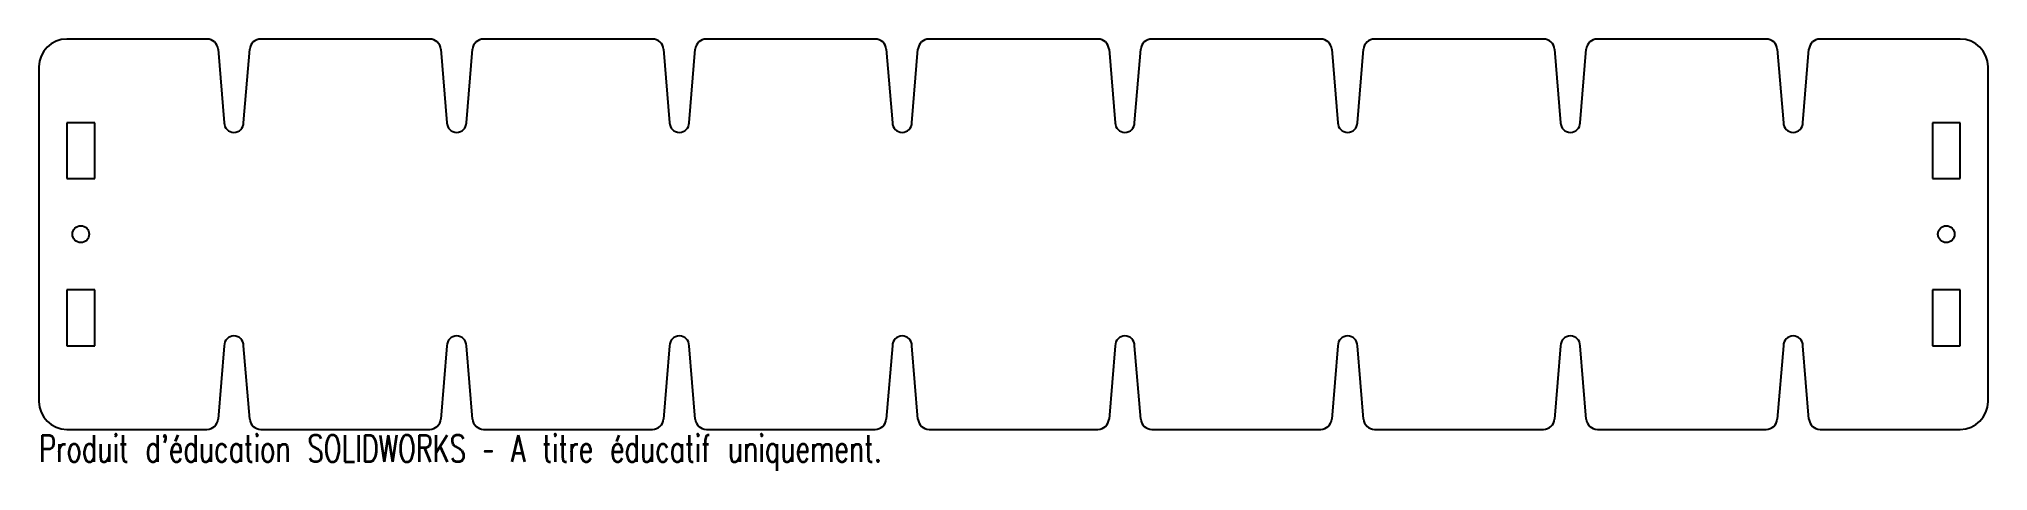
# Model space of a CAD drawing. Header units: millimetres. Extents: x -86 to 264, y -42 to 35.
import ezdxf

# ---------------------------------------------------------------- set-up
doc = ezdxf.new("R2010")
doc.units = ezdxf.units.MM
doc.styles.add('SLDTEXTSTYLE0', font='TXT', dxfattribs={"width": 0.7, "bigfont": 'bigfont'})

msp = doc.modelspace()

# ---------------------------------------------------------------- linework, layer by layer
at = {"color": 7, "linetype": 'Continuous', "lineweight": 25}
for p, q in [((-55.65, 35), (-80.81, 35)), ((-15.65, 35), (-45.97, 35)), ((24.35, 35), (-5.97, 35)), ((64.35, 35), (34.03, 35)), ((104.35, 35), (74.03, 35)), ((144.35, 35), (114.03, 35)), ((184.35, 35), (154.03, 35)), ((224.35, 35), (194.03, 35)), ((259.19, 35), (234.03, 35)), ((-53.66, 33.17), (-52.56, 20)), ((-49.06, 20), (-47.97, 33.17)), ((-13.66, 33.17), (-12.56, 20)), ((-9.06, 20), (-7.97, 33.17)), ((26.34, 33.17), (27.44, 20)), ((30.94, 20), (32.03, 33.17)), ((66.34, 33.17), (67.44, 20)), ((70.94, 20), (72.03, 33.17)), ((106.34, 33.17), (107.44, 20)), ((110.94, 20), (112.03, 33.17)), ((146.34, 33.17), (147.44, 20)), ((150.94, 20), (152.03, 33.17)), ((186.34, 33.17), (187.44, 20)), ((190.94, 20), (192.03, 33.17)), ((226.34, 33.17), (227.44, 20)), ((230.94, 20), (232.03, 33.17)), ((-85.81, 30), (-85.81, -30)), ((264.19, -30), (264.19, 30)), ((-80.81, 20), (-80.81, 10)), ((-75.81, 20), (-80.81, 20)), ((-75.81, 10), (-75.81, 20)), ((259.19, 20), (254.19, 20)), ((254.19, 20), (254.19, 10)), ((259.19, 10), (259.19, 20)), ((-80.81, 10), (-75.81, 10)), ((254.19, 10), (259.19, 10)), ((-80.81, -10), (-80.81, -20)), ((-75.81, -10), (-80.81, -10)), ((-75.81, -20), (-75.81, -10)), ((259.19, -10), (254.19, -10)), ((254.19, -10), (254.19, -20)), ((259.19, -20), (259.19, -10)), ((-80.81, -20), (-75.81, -20)), ((-52.56, -20), (-53.66, -33.17)), ((-47.97, -33.17), (-49.06, -20)), ((-12.56, -20), (-13.66, -33.17)), ((-7.97, -33.17), (-9.06, -20)), ((27.44, -20), (26.34, -33.17)), ((32.03, -33.17), (30.94, -20)), ((67.44, -20), (66.34, -33.17)), ((72.03, -33.17), (70.94, -20)), ((107.44, -20), (106.34, -33.17)), ((112.03, -33.17), (110.94, -20)), ((147.44, -20), (146.34, -33.17)), ((152.03, -33.17), (150.94, -20)), ((187.44, -20), (186.34, -33.17)), ((192.03, -33.17), (190.94, -20)), ((227.44, -20), (226.34, -33.17)), ((232.03, -33.17), (230.94, -20)), ((254.19, -20), (259.19, -20)), ((-80.81, -35), (-55.65, -35)), ((-45.97, -35), (-15.65, -35)), ((-5.97, -35), (24.35, -35)), ((34.03, -35), (64.35, -35)), ((74.03, -35), (104.35, -35)), ((114.03, -35), (144.35, -35)), ((154.03, -35), (184.35, -35)), ((194.03, -35), (224.35, -35)), ((234.03, -35), (259.19, -35))]:
    msp.add_line(p, q, dxfattribs=at)
for centre in [(-78.31, 0), (256.69, 0)]:
    msp.add_circle(centre, 1.5, dxfattribs=at)
for centre, radius, start, end in [((-80.81, 30), 5, 90, 180), ((-55.65, 33), 2, 4.7636, 90), ((-45.97, 33), 2, 90, 175.2364), ((-15.65, 33), 2, 4.7636, 90), ((-5.97, 33), 2, 90, 175.2364), ((24.35, 33), 2, 4.7636, 90), ((34.03, 33), 2, 90, 175.2364), ((64.35, 33), 2, 4.7636, 90), ((74.03, 33), 2, 90, 175.2364), ((104.35, 33), 2, 4.7636, 90), ((114.03, 33), 2, 90, 175.2364), ((144.35, 33), 2, 4.7636, 90), ((154.03, 33), 2, 90, 175.2364), ((184.35, 33), 2, 4.7636, 90), ((194.03, 33), 2, 90, 175.2364), ((224.35, 33), 2, 4.7636, 90), ((234.03, 33), 2, 90, 175.2364), ((259.19, 30), 5, 0, 90), ((-50.81, 20), 1.75, 180, 0), ((-10.81, 20), 1.75, 180, 0), ((29.19, 20), 1.75, 180, 0), ((69.19, 20), 1.75, 180, 0), ((109.19, 20), 1.75, 180, 0), ((149.19, 20), 1.75, 180, 0), ((189.19, 20), 1.75, 180, 0), ((229.19, 20), 1.75, 180, 0), ((-50.81, -20), 1.75, 0, 180), ((-10.81, -20), 1.75, 0, 180), ((29.19, -20), 1.75, 0, 180), ((69.19, -20), 1.75, 0, 180), ((109.19, -20), 1.75, 0, 180), ((149.19, -20), 1.75, 0, 180), ((189.19, -20), 1.75, 0, 180), ((229.19, -20), 1.75, 0, 180), ((-80.81, -30), 5, 180, 270), ((259.19, -30), 5, 270, 0), ((-55.65, -33), 2, 270, 355.2364), ((-45.97, -33), 2, 184.7636, 270), ((-15.65, -33), 2, 270, 355.2364), ((-5.97, -33), 2, 184.7636, 270), ((24.35, -33), 2, 270, 355.2364), ((34.03, -33), 2, 184.7636, 270), ((64.35, -33), 2, 270, 355.2364), ((74.03, -33), 2, 184.7636, 270), ((104.35, -33), 2, 270, 355.2364), ((114.03, -33), 2, 184.7636, 270), ((144.35, -33), 2, 270, 355.2364), ((154.03, -33), 2, 184.7636, 270), ((184.35, -33), 2, 270, 355.2364), ((194.03, -33), 2, 184.7636, 270), ((224.35, -33), 2, 270, 355.2364), ((234.03, -33), 2, 184.7636, 270)]:
    msp.add_arc(centre, radius, start, end, dxfattribs=at)

# ---------------------------------------------------------------- texts
at = {"color": 7, "linetype": 'Continuous', "insert": (-85.81, -36.02), "char_height": 4.8336, "attachment_point": 1, "style": 'SLDTEXTSTYLE0'}
msp.add_mtext("Produit d'éducation SOLIDWORKS – A titre éducatif uniquement.", dxfattribs=at)

doc.saveas('drawing.dxf')
